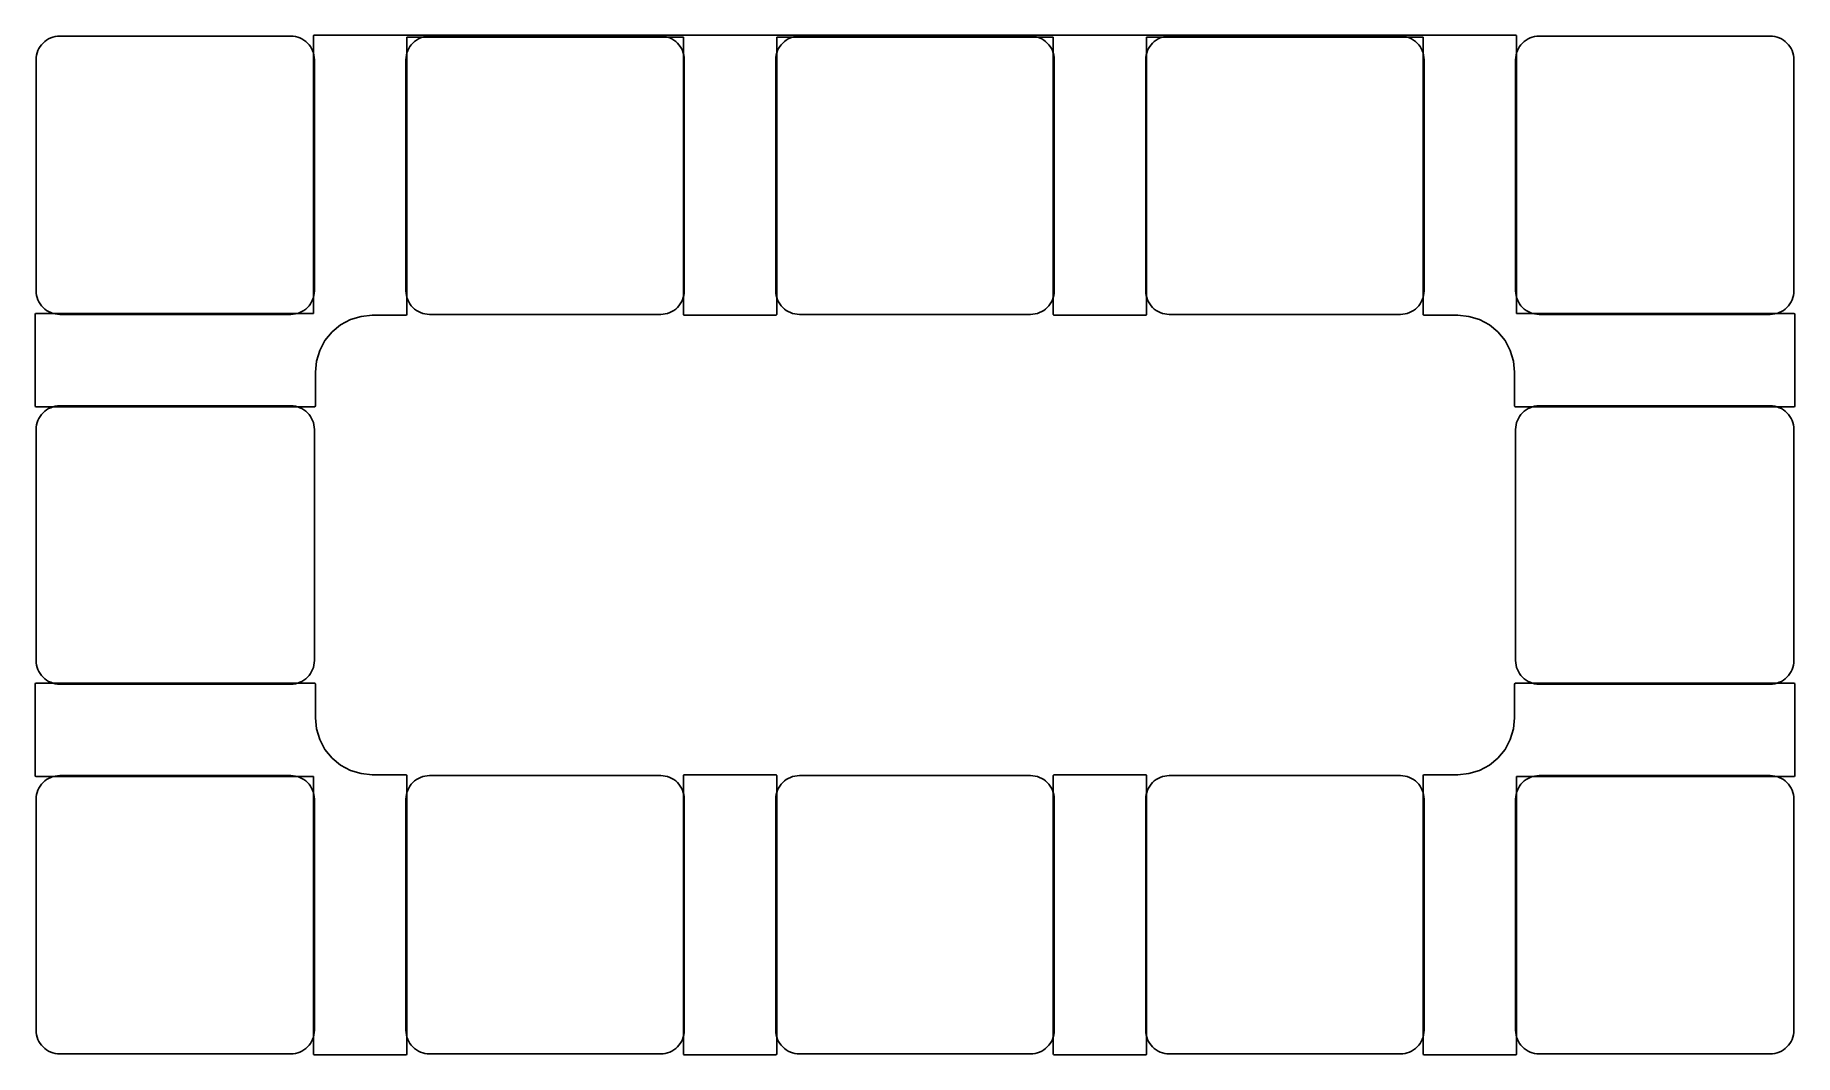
# Model space of a CAD drawing. Extents: x -1.9 to 1.9, y 0.35 to 2.55.
import ezdxf

# ---------------------------------------------------------------- set-up
doc = ezdxf.new("R2010")
doc.units = 0
doc.layers.add('BLACK', color=7, linetype='CONTINUOUS')

msp = doc.modelspace()

# ---------------------------------------------------------------- linework, layer by layer
at = {"layer": 'BLACK', "linetype": 'CONTINUOUS'}
for p, q in [((-1.85995, 2.55002), (-1.855, 2.55075)), ((-1.855, 2.55075), (-1.85, 2.551)), ((-1.85, 2.551), (-1.35, 2.551)), ((-1.35, 2.551), (-1.345, 2.55075)), ((-1.345, 2.55075), (-1.34005, 2.55002)), ((-1.301, 2.551), (-1.3, 2.55273)), ((-1.301, 1.951), (-1.301, 2.551)), ((-1.3, 2.55273), (-1.299, 2.553)), ((-1.299, 2.553), (1.299, 2.553)), ((-1.05995, 2.55002), (-1.055, 2.55075)), ((-1.055, 2.55075), (-1.05, 2.551)), ((-1.05, 2.551), (-0.55, 2.551)), ((-0.55, 2.551), (-0.545001, 2.55075)), ((-0.545001, 2.55075), (-0.54005, 2.55002)), ((-0.25995, 2.55002), (-0.254999, 2.55075)), ((-0.254999, 2.55075), (-0.25, 2.551)), ((-0.25, 2.551), (0.25, 2.551)), ((0.25, 2.551), (0.254999, 2.55075)), ((0.254999, 2.55075), (0.25995, 2.55002)), ((0.54005, 2.55002), (0.545001, 2.55075)), ((0.545001, 2.55075), (0.55, 2.551)), ((0.55, 2.551), (1.05, 2.551)), ((1.05, 2.551), (1.055, 2.55075)), ((1.055, 2.55075), (1.05995, 2.55002)), ((1.299, 2.553), (1.30073, 2.552)), ((1.30073, 2.552), (1.301, 2.551)), ((1.301, 2.551), (1.301, 1.951)), ((1.34005, 2.55002), (1.345, 2.55075)), ((1.345, 2.55075), (1.35, 2.551)), ((1.35, 2.551), (1.85, 2.551)), ((1.85, 2.551), (1.855, 2.55075)), ((1.855, 2.55075), (1.85995, 2.55002)), ((-1.90002, 2.50995), (-1.8988, 2.5148)), ((-1.8988, 2.5148), (-1.89712, 2.51952)), ((-1.89712, 2.51952), (-1.89498, 2.52404)), ((-1.89498, 2.52404), (-1.8924, 2.52833)), ((-1.8924, 2.52833), (-1.88942, 2.53235)), ((-1.88942, 2.53235), (-1.88606, 2.53606)), ((-1.88606, 2.53606), (-1.88235, 2.53942)), ((-1.88235, 2.53942), (-1.87833, 2.54241)), ((-1.87833, 2.54241), (-1.87404, 2.54498)), ((-1.87404, 2.54498), (-1.86952, 2.54712)), ((-1.86952, 2.54712), (-1.8648, 2.5488)), ((-1.8648, 2.5488), (-1.85995, 2.55002)), ((-1.34005, 2.55002), (-1.33519, 2.5488)), ((-1.33519, 2.5488), (-1.33048, 2.54712)), ((-1.33048, 2.54712), (-1.32596, 2.54498)), ((-1.32596, 2.54498), (-1.32167, 2.54241)), ((-1.32167, 2.54241), (-1.31765, 2.53942)), ((-1.31765, 2.53942), (-1.31394, 2.53606)), ((-1.31394, 2.53606), (-1.31058, 2.53235)), ((-1.31058, 2.53235), (-1.30759, 2.52833)), ((-1.30759, 2.52833), (-1.30502, 2.52404)), ((-1.30502, 2.52404), (-1.30288, 2.51952)), ((-1.30288, 2.51952), (-1.3012, 2.5148)), ((-1.3012, 2.5148), (-1.29998, 2.50995)), ((-1.10002, 2.50995), (-1.0988, 2.5148)), ((-0.501, 2.549), (-1.099, 2.549)), ((-1.099, 2.549), (-1.099, 1.949)), ((-1.0988, 2.5148), (-1.09712, 2.51952)), ((-1.09712, 2.51952), (-1.09498, 2.52404)), ((-1.09498, 2.52404), (-1.0924, 2.52833)), ((-1.0924, 2.52833), (-1.08942, 2.53235)), ((-1.08942, 2.53235), (-1.08606, 2.53606)), ((-1.08606, 2.53606), (-1.08235, 2.53942)), ((-1.08235, 2.53942), (-1.07833, 2.54241)), ((-1.07833, 2.54241), (-1.07404, 2.54498)), ((-1.07404, 2.54498), (-1.06952, 2.54712)), ((-1.06952, 2.54712), (-1.06481, 2.5488)), ((-1.06481, 2.5488), (-1.05995, 2.55002)), ((-0.54005, 2.55002), (-0.535195, 2.5488)), ((-0.535195, 2.5488), (-0.530483, 2.54712)), ((-0.530483, 2.54712), (-0.525959, 2.54498)), ((-0.525959, 2.54498), (-0.521666, 2.54241)), ((-0.521666, 2.54241), (-0.517646, 2.53942)), ((-0.517646, 2.53942), (-0.513938, 2.53606)), ((-0.513938, 2.53606), (-0.510576, 2.53235)), ((-0.510576, 2.53235), (-0.507595, 2.52833)), ((-0.507595, 2.52833), (-0.505022, 2.52404)), ((-0.505022, 2.52404), (-0.502882, 2.51952)), ((-0.502882, 2.51952), (-0.501196, 2.5148)), ((-0.501196, 2.5148), (-0.49998, 2.50995)), ((-0.501, 1.949), (-0.501, 2.549)), ((-0.30002, 2.50995), (-0.298804, 2.5148)), ((0.299, 2.549), (-0.299, 2.549)), ((-0.299, 2.549), (-0.299, 1.949)), ((-0.298804, 2.5148), (-0.297118, 2.51952)), ((-0.297118, 2.51952), (-0.294978, 2.52404)), ((-0.294978, 2.52404), (-0.292405, 2.52833)), ((-0.292405, 2.52833), (-0.289424, 2.53235)), ((-0.289424, 2.53235), (-0.286062, 2.53606)), ((-0.286062, 2.53606), (-0.282354, 2.53942)), ((-0.282354, 2.53942), (-0.278334, 2.54241)), ((-0.278334, 2.54241), (-0.274041, 2.54498)), ((-0.274041, 2.54498), (-0.269517, 2.54712)), ((-0.269517, 2.54712), (-0.264805, 2.5488)), ((-0.264805, 2.5488), (-0.25995, 2.55002)), ((0.25995, 2.55002), (0.264805, 2.5488)), ((0.264805, 2.5488), (0.269517, 2.54712)), ((0.269517, 2.54712), (0.274041, 2.54498)), ((0.274041, 2.54498), (0.278334, 2.54241)), ((0.278334, 2.54241), (0.282354, 2.53942)), ((0.282354, 2.53942), (0.286062, 2.53606)), ((0.286062, 2.53606), (0.289424, 2.53235)), ((0.289424, 2.53235), (0.292405, 2.52833)), ((0.292405, 2.52833), (0.294978, 2.52404)), ((0.294978, 2.52404), (0.297118, 2.51952)), ((0.297118, 2.51952), (0.298804, 2.5148)), ((0.298804, 2.5148), (0.30002, 2.50995)), ((0.299, 1.949), (0.299, 2.549)), ((0.49998, 2.50995), (0.501196, 2.5148)), ((1.099, 2.549), (0.501, 2.549)), ((0.501, 2.549), (0.501, 1.949)), ((0.501196, 2.5148), (0.502882, 2.51952)), ((0.502882, 2.51952), (0.505022, 2.52404)), ((0.505022, 2.52404), (0.507595, 2.52833)), ((0.507595, 2.52833), (0.510576, 2.53235)), ((0.510576, 2.53235), (0.513938, 2.53606)), ((0.513938, 2.53606), (0.517646, 2.53942)), ((0.517646, 2.53942), (0.521666, 2.54241)), ((0.521666, 2.54241), (0.525959, 2.54498)), ((0.525959, 2.54498), (0.530483, 2.54712)), ((0.530483, 2.54712), (0.535195, 2.5488)), ((0.535195, 2.5488), (0.54005, 2.55002)), ((1.05995, 2.55002), (1.06481, 2.5488)), ((1.06481, 2.5488), (1.06952, 2.54712)), ((1.06952, 2.54712), (1.07404, 2.54498)), ((1.07404, 2.54498), (1.07833, 2.54241)), ((1.07833, 2.54241), (1.08235, 2.53942)), ((1.08235, 2.53942), (1.08606, 2.53606)), ((1.08606, 2.53606), (1.08942, 2.53235)), ((1.08942, 2.53235), (1.0924, 2.52833)), ((1.0924, 2.52833), (1.09498, 2.52404)), ((1.09498, 2.52404), (1.09712, 2.51952)), ((1.09712, 2.51952), (1.0988, 2.5148)), ((1.0988, 2.5148), (1.10002, 2.50995)), ((1.099, 1.949), (1.099, 2.549)), ((1.29998, 2.50995), (1.3012, 2.5148)), ((1.3012, 2.5148), (1.30288, 2.51952)), ((1.30288, 2.51952), (1.30502, 2.52404)), ((1.30502, 2.52404), (1.30759, 2.52833)), ((1.30759, 2.52833), (1.31058, 2.53235)), ((1.31058, 2.53235), (1.31394, 2.53606)), ((1.31394, 2.53606), (1.31765, 2.53942)), ((1.31765, 2.53942), (1.32167, 2.54241)), ((1.32167, 2.54241), (1.32596, 2.54498)), ((1.32596, 2.54498), (1.33048, 2.54712)), ((1.33048, 2.54712), (1.33519, 2.5488)), ((1.33519, 2.5488), (1.34005, 2.55002)), ((1.85995, 2.55002), (1.8648, 2.5488)), ((1.8648, 2.5488), (1.86952, 2.54712)), ((1.86952, 2.54712), (1.87404, 2.54498)), ((1.87404, 2.54498), (1.87833, 2.54241)), ((1.87833, 2.54241), (1.88235, 2.53942)), ((1.88235, 2.53942), (1.88606, 2.53606)), ((1.88606, 2.53606), (1.88942, 2.53235)), ((1.88942, 2.53235), (1.8924, 2.52833)), ((1.8924, 2.52833), (1.89498, 2.52404)), ((1.89498, 2.52404), (1.89712, 2.51952)), ((1.89712, 2.51952), (1.8988, 2.5148)), ((1.8988, 2.5148), (1.90002, 2.50995)), ((-1.901, 2.5), (-1.90075, 2.505)), ((-1.901, 2), (-1.901, 2.5)), ((-1.90075, 2.505), (-1.90002, 2.50995)), ((-1.29998, 2.50995), (-1.29925, 2.505)), ((-1.29925, 2.505), (-1.299, 2.5)), ((-1.299, 2.5), (-1.299, 2)), ((-1.101, 2.5), (-1.10075, 2.505)), ((-1.101, 2), (-1.101, 2.5)), ((-1.10075, 2.505), (-1.10002, 2.50995)), ((-0.49998, 2.50995), (-0.499246, 2.505)), ((-0.499246, 2.505), (-0.499, 2.5)), ((-0.499, 2.5), (-0.499, 2)), ((-0.301, 2.5), (-0.300754, 2.505)), ((-0.301, 2), (-0.301, 2.5)), ((-0.300754, 2.505), (-0.30002, 2.50995)), ((0.30002, 2.50995), (0.300754, 2.505)), ((0.300754, 2.505), (0.301, 2.5)), ((0.301, 2.5), (0.301, 2)), ((0.499, 2.5), (0.499246, 2.505)), ((0.499, 2), (0.499, 2.5)), ((0.499246, 2.505), (0.49998, 2.50995)), ((1.10002, 2.50995), (1.10075, 2.505)), ((1.10075, 2.505), (1.101, 2.5)), ((1.101, 2.5), (1.101, 2)), ((1.299, 2.5), (1.29925, 2.505)), ((1.299, 2), (1.299, 2.5)), ((1.29925, 2.505), (1.29998, 2.50995)), ((1.90002, 2.50995), (1.90075, 2.505)), ((1.90075, 2.505), (1.901, 2.5)), ((1.901, 2.5), (1.901, 2)), ((-1.90075, 1.995), (-1.901, 2)), ((-1.90002, 1.99005), (-1.90075, 1.995)), ((-1.8988, 1.98519), (-1.90002, 1.99005)), ((-1.89712, 1.98048), (-1.8988, 1.98519)), ((-1.89498, 1.97596), (-1.89712, 1.98048)), ((-1.30288, 1.98048), (-1.30502, 1.97596)), ((-1.3012, 1.98519), (-1.30288, 1.98048)), ((-1.29998, 1.99005), (-1.3012, 1.98519)), ((-1.29925, 1.995), (-1.29998, 1.99005)), ((-1.299, 2), (-1.29925, 1.995)), ((-1.10075, 1.995), (-1.101, 2)), ((-1.10002, 1.99005), (-1.10075, 1.995)), ((-1.0988, 1.98519), (-1.10002, 1.99005)), ((-1.09712, 1.98048), (-1.0988, 1.98519)), ((-1.09498, 1.97596), (-1.09712, 1.98048)), ((-0.502882, 1.98048), (-0.505022, 1.97596)), ((-0.501196, 1.98519), (-0.502882, 1.98048)), ((-0.49998, 1.99005), (-0.501196, 1.98519)), ((-0.499246, 1.995), (-0.49998, 1.99005)), ((-0.499, 2), (-0.499246, 1.995)), ((-0.300754, 1.995), (-0.301, 2)), ((-0.30002, 1.99005), (-0.300754, 1.995)), ((-0.298804, 1.98519), (-0.30002, 1.99005)), ((-0.297118, 1.98048), (-0.298804, 1.98519)), ((-0.294978, 1.97596), (-0.297118, 1.98048)), ((0.297118, 1.98048), (0.294978, 1.97596)), ((0.298804, 1.98519), (0.297118, 1.98048)), ((0.30002, 1.99005), (0.298804, 1.98519)), ((0.300754, 1.995), (0.30002, 1.99005)), ((0.301, 2), (0.300754, 1.995)), ((0.499246, 1.995), (0.499, 2)), ((0.49998, 1.99005), (0.499246, 1.995)), ((0.501196, 1.98519), (0.49998, 1.99005)), ((0.502882, 1.98048), (0.501196, 1.98519)), ((0.505022, 1.97596), (0.502882, 1.98048)), ((1.09712, 1.98048), (1.09498, 1.97596)), ((1.0988, 1.98519), (1.09712, 1.98048)), ((1.10002, 1.99005), (1.0988, 1.98519)), ((1.10075, 1.995), (1.10002, 1.99005)), ((1.101, 2), (1.10075, 1.995)), ((1.29925, 1.995), (1.299, 2)), ((1.29998, 1.99005), (1.29925, 1.995)), ((1.3012, 1.98519), (1.29998, 1.99005)), ((1.30288, 1.98048), (1.3012, 1.98519)), ((1.30502, 1.97596), (1.30288, 1.98048)), ((1.89712, 1.98048), (1.89498, 1.97596)), ((1.8988, 1.98519), (1.89712, 1.98048)), ((1.90002, 1.99005), (1.8988, 1.98519)), ((1.90075, 1.995), (1.90002, 1.99005)), ((1.901, 2), (1.90075, 1.995)), ((-1.903, 1.949), (-1.902, 1.95073)), ((-1.903, 1.751), (-1.903, 1.949)), ((-1.902, 1.95073), (-1.901, 1.951)), ((-1.901, 1.951), (-1.301, 1.951)), ((-1.8924, 1.97167), (-1.89498, 1.97596)), ((-1.88942, 1.96765), (-1.8924, 1.97167)), ((-1.88606, 1.96394), (-1.88942, 1.96765)), ((-1.88235, 1.96058), (-1.88606, 1.96394)), ((-1.87833, 1.95759), (-1.88235, 1.96058)), ((-1.87404, 1.95502), (-1.87833, 1.95759)), ((-1.86952, 1.95288), (-1.87404, 1.95502)), ((-1.8648, 1.9512), (-1.86952, 1.95288)), ((-1.85995, 1.94998), (-1.8648, 1.9512)), ((-1.855, 1.94925), (-1.85995, 1.94998)), ((-1.85, 1.949), (-1.855, 1.94925)), ((-1.35, 1.949), (-1.85, 1.949)), ((-1.345, 1.94925), (-1.35, 1.949)), ((-1.34005, 1.94998), (-1.345, 1.94925)), ((-1.33519, 1.9512), (-1.34005, 1.94998)), ((-1.33048, 1.95288), (-1.33519, 1.9512)), ((-1.32596, 1.95502), (-1.33048, 1.95288)), ((-1.32167, 1.95759), (-1.32596, 1.95502)), ((-1.31765, 1.96058), (-1.32167, 1.95759)), ((-1.31394, 1.96394), (-1.31765, 1.96058)), ((-1.31058, 1.96765), (-1.31394, 1.96394)), ((-1.30759, 1.97167), (-1.31058, 1.96765)), ((-1.30502, 1.97596), (-1.30759, 1.97167)), ((-1.19799, 1.94463), (-1.22107, 1.93763)), ((-1.17391, 1.947), (-1.19799, 1.94463)), ((-1.101, 1.947), (-1.17391, 1.947)), ((-1.1, 1.94727), (-1.101, 1.947)), ((-1.099, 1.949), (-1.1, 1.94727)), ((-1.0924, 1.97167), (-1.09498, 1.97596)), ((-1.08942, 1.96765), (-1.0924, 1.97167)), ((-1.08606, 1.96394), (-1.08942, 1.96765)), ((-1.08235, 1.96058), (-1.08606, 1.96394)), ((-1.07833, 1.95759), (-1.08235, 1.96058)), ((-1.07404, 1.95502), (-1.07833, 1.95759)), ((-1.06952, 1.95288), (-1.07404, 1.95502)), ((-1.06481, 1.9512), (-1.06952, 1.95288)), ((-1.05995, 1.94998), (-1.06481, 1.9512)), ((-1.055, 1.94925), (-1.05995, 1.94998)), ((-1.05, 1.949), (-1.055, 1.94925)), ((-0.55, 1.949), (-1.05, 1.949)), ((-0.545001, 1.94925), (-0.55, 1.949)), ((-0.54005, 1.94998), (-0.545001, 1.94925)), ((-0.535195, 1.9512), (-0.54005, 1.94998)), ((-0.530483, 1.95288), (-0.535195, 1.9512)), ((-0.525959, 1.95502), (-0.530483, 1.95288)), ((-0.521666, 1.95759), (-0.525959, 1.95502)), ((-0.517646, 1.96058), (-0.521666, 1.95759)), ((-0.513938, 1.96394), (-0.517646, 1.96058)), ((-0.510576, 1.96765), (-0.513938, 1.96394)), ((-0.507595, 1.97167), (-0.510576, 1.96765)), ((-0.505022, 1.97596), (-0.507595, 1.97167)), ((-0.500732, 1.948), (-0.501, 1.949)), ((-0.499, 1.947), (-0.500732, 1.948)), ((-0.301, 1.947), (-0.499, 1.947)), ((-0.3, 1.94727), (-0.301, 1.947)), ((-0.299, 1.949), (-0.3, 1.94727)), ((-0.292405, 1.97167), (-0.294978, 1.97596)), ((-0.289424, 1.96765), (-0.292405, 1.97167)), ((-0.286062, 1.96394), (-0.289424, 1.96765)), ((-0.282354, 1.96058), (-0.286062, 1.96394)), ((-0.278334, 1.95759), (-0.282354, 1.96058)), ((-0.274041, 1.95502), (-0.278334, 1.95759)), ((-0.269517, 1.95288), (-0.274041, 1.95502)), ((-0.264805, 1.9512), (-0.269517, 1.95288)), ((-0.25995, 1.94998), (-0.264805, 1.9512)), ((-0.254999, 1.94925), (-0.25995, 1.94998)), ((-0.25, 1.949), (-0.254999, 1.94925)), ((0.25, 1.949), (-0.25, 1.949)), ((0.254999, 1.94925), (0.25, 1.949)), ((0.25995, 1.94998), (0.254999, 1.94925)), ((0.264805, 1.9512), (0.25995, 1.94998)), ((0.269517, 1.95288), (0.264805, 1.9512)), ((0.274041, 1.95502), (0.269517, 1.95288)), ((0.278334, 1.95759), (0.274041, 1.95502)), ((0.282354, 1.96058), (0.278334, 1.95759)), ((0.286062, 1.96394), (0.282354, 1.96058)), ((0.289424, 1.96765), (0.286062, 1.96394)), ((0.292405, 1.97167), (0.289424, 1.96765)), ((0.294978, 1.97596), (0.292405, 1.97167)), ((0.299268, 1.948), (0.299, 1.949)), ((0.301, 1.947), (0.299268, 1.948)), ((0.499, 1.947), (0.301, 1.947)), ((0.5, 1.94727), (0.499, 1.947)), ((0.501, 1.949), (0.5, 1.94727)), ((0.507595, 1.97167), (0.505022, 1.97596)), ((0.510576, 1.96765), (0.507595, 1.97167)), ((0.513938, 1.96394), (0.510576, 1.96765)), ((0.517646, 1.96058), (0.513938, 1.96394)), ((0.521666, 1.95759), (0.517646, 1.96058)), ((0.525959, 1.95502), (0.521666, 1.95759)), ((0.530483, 1.95288), (0.525959, 1.95502)), ((0.535195, 1.9512), (0.530483, 1.95288)), ((0.54005, 1.94998), (0.535195, 1.9512)), ((0.545001, 1.94925), (0.54005, 1.94998)), ((0.55, 1.949), (0.545001, 1.94925)), ((1.05, 1.949), (0.55, 1.949)), ((1.055, 1.94925), (1.05, 1.949)), ((1.05995, 1.94998), (1.055, 1.94925)), ((1.06481, 1.9512), (1.05995, 1.94998)), ((1.06952, 1.95288), (1.06481, 1.9512)), ((1.07404, 1.95502), (1.06952, 1.95288)), ((1.07833, 1.95759), (1.07404, 1.95502)), ((1.08235, 1.96058), (1.07833, 1.95759)), ((1.08606, 1.96394), (1.08235, 1.96058)), ((1.08942, 1.96765), (1.08606, 1.96394)), ((1.0924, 1.97167), (1.08942, 1.96765)), ((1.09498, 1.97596), (1.0924, 1.97167)), ((1.09927, 1.948), (1.099, 1.949)), ((1.101, 1.947), (1.09927, 1.948)), ((1.17391, 1.947), (1.101, 1.947)), ((1.19799, 1.94463), (1.17391, 1.947)), ((1.22107, 1.93763), (1.19799, 1.94463)), ((1.301, 1.951), (1.901, 1.951)), ((1.30759, 1.97167), (1.30502, 1.97596)), ((1.31058, 1.96765), (1.30759, 1.97167)), ((1.31394, 1.96394), (1.31058, 1.96765)), ((1.31765, 1.96058), (1.31394, 1.96394)), ((1.32167, 1.95759), (1.31765, 1.96058)), ((1.32596, 1.95502), (1.32167, 1.95759)), ((1.33048, 1.95288), (1.32596, 1.95502)), ((1.33519, 1.9512), (1.33048, 1.95288)), ((1.34005, 1.94998), (1.33519, 1.9512)), ((1.345, 1.94925), (1.34005, 1.94998)), ((1.35, 1.949), (1.345, 1.94925)), ((1.85, 1.949), (1.35, 1.949)), ((1.855, 1.94925), (1.85, 1.949)), ((1.85995, 1.94998), (1.855, 1.94925)), ((1.8648, 1.9512), (1.85995, 1.94998)), ((1.86952, 1.95288), (1.8648, 1.9512)), ((1.87404, 1.95502), (1.86952, 1.95288)), ((1.87833, 1.95759), (1.87404, 1.95502)), ((1.88235, 1.96058), (1.87833, 1.95759)), ((1.88606, 1.96394), (1.88235, 1.96058)), ((1.88942, 1.96765), (1.88606, 1.96394)), ((1.8924, 1.97167), (1.88942, 1.96765)), ((1.89498, 1.97596), (1.8924, 1.97167)), ((1.901, 1.951), (1.90273, 1.95)), ((1.90273, 1.95), (1.903, 1.949)), ((1.903, 1.949), (1.903, 1.751)), ((-1.26097, 1.91097), (-1.27626, 1.89233)), ((-1.24233, 1.92626), (-1.26097, 1.91097)), ((-1.22107, 1.93763), (-1.24233, 1.92626)), ((1.24233, 1.92626), (1.22107, 1.93763)), ((1.26097, 1.91097), (1.24233, 1.92626)), ((1.27626, 1.89233), (1.26097, 1.91097)), ((-1.28763, 1.87107), (-1.29463, 1.84799)), ((-1.27626, 1.89233), (-1.28763, 1.87107)), ((1.28763, 1.87107), (1.27626, 1.89233)), ((1.29463, 1.84799), (1.28763, 1.87107)), ((-1.29463, 1.84799), (-1.297, 1.82391)), ((1.297, 1.82391), (1.29463, 1.84799)), ((-1.297, 1.82391), (-1.297, 1.751)), ((1.297, 1.751), (1.297, 1.82391)), ((-1.90273, 1.75), (-1.903, 1.751)), ((-1.855, 1.75075), (-1.85, 1.751)), ((-1.85, 1.751), (-1.35, 1.751)), ((-1.35, 1.751), (-1.345, 1.75075)), ((-1.297, 1.751), (-1.298, 1.74927)), ((1.29727, 1.75), (1.297, 1.751)), ((1.345, 1.75075), (1.35, 1.751)), ((1.35, 1.751), (1.85, 1.751)), ((1.85, 1.751), (1.855, 1.75075)), ((1.903, 1.751), (1.902, 1.74927)), ((-1.901, 1.749), (-1.90273, 1.75)), ((-1.299, 1.749), (-1.901, 1.749)), ((-1.90002, 1.70995), (-1.8988, 1.7148)), ((-1.8988, 1.7148), (-1.89712, 1.71952)), ((-1.89712, 1.71952), (-1.89498, 1.72404)), ((-1.89498, 1.72404), (-1.8924, 1.72833)), ((-1.8924, 1.72833), (-1.88942, 1.73235)), ((-1.88942, 1.73235), (-1.88606, 1.73606)), ((-1.88606, 1.73606), (-1.88235, 1.73942)), ((-1.88235, 1.73942), (-1.87833, 1.7424)), ((-1.87833, 1.7424), (-1.87404, 1.74498)), ((-1.87404, 1.74498), (-1.86952, 1.74712)), ((-1.86952, 1.74712), (-1.8648, 1.7488)), ((-1.8648, 1.7488), (-1.85995, 1.75002)), ((-1.85995, 1.75002), (-1.855, 1.75075)), ((-1.345, 1.75075), (-1.34005, 1.75002)), ((-1.34005, 1.75002), (-1.33519, 1.7488)), ((-1.33519, 1.7488), (-1.33048, 1.74712)), ((-1.33048, 1.74712), (-1.32596, 1.74498)), ((-1.32596, 1.74498), (-1.32167, 1.7424)), ((-1.32167, 1.7424), (-1.31765, 1.73942)), ((-1.31765, 1.73942), (-1.31394, 1.73606)), ((-1.31394, 1.73606), (-1.31058, 1.73235)), ((-1.31058, 1.73235), (-1.30759, 1.72833)), ((-1.30759, 1.72833), (-1.30502, 1.72404)), ((-1.30502, 1.72404), (-1.30288, 1.71952)), ((-1.30288, 1.71952), (-1.3012, 1.7148)), ((-1.3012, 1.7148), (-1.29998, 1.70995)), ((-1.298, 1.74927), (-1.299, 1.749)), ((1.299, 1.749), (1.29727, 1.75)), ((1.901, 1.749), (1.299, 1.749)), ((1.29998, 1.70995), (1.3012, 1.7148)), ((1.3012, 1.7148), (1.30288, 1.71952)), ((1.30288, 1.71952), (1.30502, 1.72404)), ((1.30502, 1.72404), (1.30759, 1.72833)), ((1.30759, 1.72833), (1.31058, 1.73235)), ((1.31058, 1.73235), (1.31394, 1.73606)), ((1.31394, 1.73606), (1.31765, 1.73942)), ((1.31765, 1.73942), (1.32167, 1.7424)), ((1.32167, 1.7424), (1.32596, 1.74498)), ((1.32596, 1.74498), (1.33048, 1.74712)), ((1.33048, 1.74712), (1.33519, 1.7488)), ((1.33519, 1.7488), (1.34005, 1.75002)), ((1.34005, 1.75002), (1.345, 1.75075)), ((1.855, 1.75075), (1.85995, 1.75002)), ((1.85995, 1.75002), (1.8648, 1.7488)), ((1.8648, 1.7488), (1.86952, 1.74712)), ((1.86952, 1.74712), (1.87404, 1.74498)), ((1.87404, 1.74498), (1.87833, 1.7424)), ((1.87833, 1.7424), (1.88235, 1.73942)), ((1.88235, 1.73942), (1.88606, 1.73606)), ((1.88606, 1.73606), (1.88942, 1.73235)), ((1.88942, 1.73235), (1.8924, 1.72833)), ((1.8924, 1.72833), (1.89498, 1.72404)), ((1.89498, 1.72404), (1.89712, 1.71952)), ((1.89712, 1.71952), (1.8988, 1.7148)), ((1.8988, 1.7148), (1.90002, 1.70995)), ((1.902, 1.74927), (1.901, 1.749)), ((-1.901, 1.7), (-1.90075, 1.705)), ((-1.901, 1.2), (-1.901, 1.7)), ((-1.90075, 1.705), (-1.90002, 1.70995)), ((-1.29998, 1.70995), (-1.29925, 1.705)), ((-1.29925, 1.705), (-1.299, 1.7)), ((-1.299, 1.7), (-1.299, 1.2)), ((1.299, 1.7), (1.29925, 1.705)), ((1.299, 1.2), (1.299, 1.7)), ((1.29925, 1.705), (1.29998, 1.70995)), ((1.90002, 1.70995), (1.90075, 1.705)), ((1.90075, 1.705), (1.901, 1.7)), ((1.901, 1.7), (1.901, 1.2)), ((-1.90075, 1.195), (-1.901, 1.2)), ((-1.90002, 1.19005), (-1.90075, 1.195)), ((-1.8988, 1.18519), (-1.90002, 1.19005)), ((-1.89712, 1.18048), (-1.8988, 1.18519)), ((-1.89498, 1.17596), (-1.89712, 1.18048)), ((-1.30288, 1.18048), (-1.30502, 1.17596)), ((-1.3012, 1.18519), (-1.30288, 1.18048)), ((-1.29998, 1.19005), (-1.3012, 1.18519)), ((-1.29925, 1.195), (-1.29998, 1.19005)), ((-1.299, 1.2), (-1.29925, 1.195)), ((1.29925, 1.195), (1.299, 1.2)), ((1.29998, 1.19005), (1.29925, 1.195)), ((1.3012, 1.18519), (1.29998, 1.19005)), ((1.30288, 1.18048), (1.3012, 1.18519)), ((1.30502, 1.17596), (1.30288, 1.18048)), ((1.89712, 1.18048), (1.89498, 1.17596)), ((1.8988, 1.18519), (1.89712, 1.18048)), ((1.90002, 1.19005), (1.8988, 1.18519)), ((1.90075, 1.195), (1.90002, 1.19005)), ((1.901, 1.2), (1.90075, 1.195)), ((-1.903, 1.149), (-1.902, 1.15073)), ((-1.903, 0.951), (-1.903, 1.149)), ((-1.902, 1.15073), (-1.901, 1.151)), ((-1.901, 1.151), (-1.299, 1.151)), ((-1.8924, 1.17167), (-1.89498, 1.17596)), ((-1.88942, 1.16765), (-1.8924, 1.17167)), ((-1.88606, 1.16394), (-1.88942, 1.16765)), ((-1.88235, 1.16058), (-1.88606, 1.16394)), ((-1.87833, 1.15759), (-1.88235, 1.16058)), ((-1.87404, 1.15502), (-1.87833, 1.15759)), ((-1.86952, 1.15288), (-1.87404, 1.15502)), ((-1.8648, 1.1512), (-1.86952, 1.15288)), ((-1.85995, 1.14998), (-1.8648, 1.1512)), ((-1.855, 1.14925), (-1.85995, 1.14998)), ((-1.85, 1.149), (-1.855, 1.14925)), ((-1.35, 1.149), (-1.85, 1.149)), ((-1.345, 1.14925), (-1.35, 1.149)), ((-1.34005, 1.14998), (-1.345, 1.14925)), ((-1.33519, 1.1512), (-1.34005, 1.14998)), ((-1.33048, 1.15288), (-1.33519, 1.1512)), ((-1.32596, 1.15502), (-1.33048, 1.15288)), ((-1.32167, 1.15759), (-1.32596, 1.15502)), ((-1.31765, 1.16058), (-1.32167, 1.15759)), ((-1.31394, 1.16394), (-1.31765, 1.16058)), ((-1.31058, 1.16765), (-1.31394, 1.16394)), ((-1.30759, 1.17167), (-1.31058, 1.16765)), ((-1.30502, 1.17596), (-1.30759, 1.17167)), ((-1.299, 1.151), (-1.29727, 1.15)), ((-1.29727, 1.15), (-1.297, 1.149)), ((-1.297, 1.149), (-1.297, 1.07609)), ((1.297, 1.149), (1.298, 1.15073)), ((1.297, 1.07609), (1.297, 1.149)), ((1.298, 1.15073), (1.299, 1.151)), ((1.299, 1.151), (1.901, 1.151)), ((1.30759, 1.17167), (1.30502, 1.17596)), ((1.31058, 1.16765), (1.30759, 1.17167)), ((1.31394, 1.16394), (1.31058, 1.16765)), ((1.31765, 1.16058), (1.31394, 1.16394)), ((1.32167, 1.15759), (1.31765, 1.16058)), ((1.32596, 1.15502), (1.32167, 1.15759)), ((1.33048, 1.15288), (1.32596, 1.15502)), ((1.33519, 1.1512), (1.33048, 1.15288)), ((1.34005, 1.14998), (1.33519, 1.1512)), ((1.345, 1.14925), (1.34005, 1.14998)), ((1.35, 1.149), (1.345, 1.14925)), ((1.85, 1.149), (1.35, 1.149)), ((1.855, 1.14925), (1.85, 1.149)), ((1.85995, 1.14998), (1.855, 1.14925)), ((1.8648, 1.1512), (1.85995, 1.14998)), ((1.86952, 1.15288), (1.8648, 1.1512)), ((1.87404, 1.15502), (1.86952, 1.15288)), ((1.87833, 1.15759), (1.87404, 1.15502)), ((1.88235, 1.16058), (1.87833, 1.15759)), ((1.88606, 1.16394), (1.88235, 1.16058)), ((1.88942, 1.16765), (1.88606, 1.16394)), ((1.8924, 1.17167), (1.88942, 1.16765)), ((1.89498, 1.17596), (1.8924, 1.17167)), ((1.901, 1.151), (1.90273, 1.15)), ((1.90273, 1.15), (1.903, 1.149)), ((1.903, 1.149), (1.903, 0.951)), ((-1.297, 1.07609), (-1.29463, 1.05201)), ((1.29463, 1.05201), (1.297, 1.07609)), ((-1.29463, 1.05201), (-1.28763, 1.02893)), ((-1.28763, 1.02893), (-1.27626, 1.00767)), ((1.27626, 1.00767), (1.28763, 1.02893)), ((1.28763, 1.02893), (1.29463, 1.05201)), ((-1.27626, 1.00767), (-1.26097, 0.989032)), ((1.26097, 0.989032), (1.27626, 1.00767)), ((-1.26097, 0.989032), (-1.24233, 0.973737)), ((-1.24233, 0.973737), (-1.22107, 0.962372)), ((-1.22107, 0.962372), (-1.19799, 0.955372)), ((-1.19799, 0.955372), (-1.17391, 0.953)), ((-1.17391, 0.953), (-1.101, 0.953)), ((-1.101, 0.953), (-1.09927, 0.952)), ((-1.09927, 0.952), (-1.099, 0.951)), ((-0.501, 0.951), (-0.5, 0.952732)), ((-0.5, 0.952732), (-0.499, 0.953)), ((-0.499, 0.953), (-0.301, 0.953)), ((-0.301, 0.953), (-0.299268, 0.952)), ((-0.299268, 0.952), (-0.299, 0.951)), ((0.299, 0.951), (0.3, 0.952732)), ((0.3, 0.952732), (0.301, 0.953)), ((0.301, 0.953), (0.499, 0.953)), ((0.499, 0.953), (0.500732, 0.952)), ((0.500732, 0.952), (0.501, 0.951)), ((1.099, 0.951), (1.1, 0.952732)), ((1.1, 0.952732), (1.101, 0.953)), ((1.101, 0.953), (1.17391, 0.953)), ((1.17391, 0.953), (1.19799, 0.955372)), ((1.19799, 0.955372), (1.22107, 0.962372)), ((1.22107, 0.962372), (1.24233, 0.973737)), ((1.24233, 0.973737), (1.26097, 0.989032)), ((-1.90273, 0.95), (-1.903, 0.951)), ((-1.901, 0.949), (-1.90273, 0.95)), ((-1.301, 0.949), (-1.901, 0.949)), ((-1.90002, 0.90995), (-1.8988, 0.914805)), ((-1.8988, 0.914805), (-1.89712, 0.919517)), ((-1.89712, 0.919517), (-1.89498, 0.924041)), ((-1.89498, 0.924041), (-1.8924, 0.928334)), ((-1.8924, 0.928334), (-1.88942, 0.932354)), ((-1.88942, 0.932354), (-1.88606, 0.936062)), ((-1.88606, 0.936062), (-1.88235, 0.939424)), ((-1.88235, 0.939424), (-1.87833, 0.942405)), ((-1.87833, 0.942405), (-1.87404, 0.944978)), ((-1.87404, 0.944978), (-1.86952, 0.947118)), ((-1.86952, 0.947118), (-1.8648, 0.948804)), ((-1.8648, 0.948804), (-1.85995, 0.95002)), ((-1.85995, 0.95002), (-1.855, 0.950754)), ((-1.855, 0.950754), (-1.85, 0.951)), ((-1.85, 0.951), (-1.35, 0.951)), ((-1.35, 0.951), (-1.345, 0.950754)), ((-1.345, 0.950754), (-1.34005, 0.95002)), ((-1.34005, 0.95002), (-1.33519, 0.948804)), ((-1.33519, 0.948804), (-1.33048, 0.947118)), ((-1.33048, 0.947118), (-1.32596, 0.944978)), ((-1.32596, 0.944978), (-1.32167, 0.942405)), ((-1.32167, 0.942405), (-1.31765, 0.939424)), ((-1.31765, 0.939424), (-1.31394, 0.936062)), ((-1.31394, 0.936062), (-1.31058, 0.932354)), ((-1.31058, 0.932354), (-1.30759, 0.928334)), ((-1.30759, 0.928334), (-1.30502, 0.924041)), ((-1.30502, 0.924041), (-1.30288, 0.919517)), ((-1.30288, 0.919517), (-1.3012, 0.914805)), ((-1.3012, 0.914805), (-1.29998, 0.90995)), ((-1.301, 0.349), (-1.301, 0.949)), ((-1.10002, 0.90995), (-1.0988, 0.914805)), ((-1.099, 0.951), (-1.099, 0.349)), ((-1.0988, 0.914805), (-1.09712, 0.919517)), ((-1.09712, 0.919517), (-1.09498, 0.924041)), ((-1.09498, 0.924041), (-1.0924, 0.928334)), ((-1.0924, 0.928334), (-1.08942, 0.932354)), ((-1.08942, 0.932354), (-1.08606, 0.936062)), ((-1.08606, 0.936062), (-1.08235, 0.939424)), ((-1.08235, 0.939424), (-1.07833, 0.942405)), ((-1.07833, 0.942405), (-1.07404, 0.944978)), ((-1.07404, 0.944978), (-1.06952, 0.947118)), ((-1.06952, 0.947118), (-1.06481, 0.948804)), ((-1.06481, 0.948804), (-1.05995, 0.95002)), ((-1.05995, 0.95002), (-1.055, 0.950754)), ((-1.055, 0.950754), (-1.05, 0.951)), ((-1.05, 0.951), (-0.55, 0.951)), ((-0.55, 0.951), (-0.545001, 0.950754)), ((-0.545001, 0.950754), (-0.54005, 0.95002)), ((-0.54005, 0.95002), (-0.535195, 0.948804)), ((-0.535195, 0.948804), (-0.530483, 0.947118)), ((-0.530483, 0.947118), (-0.525959, 0.944978)), ((-0.525959, 0.944978), (-0.521666, 0.942405)), ((-0.521666, 0.942405), (-0.517646, 0.939424)), ((-0.517646, 0.939424), (-0.513938, 0.936062)), ((-0.513938, 0.936062), (-0.510576, 0.932354)), ((-0.510576, 0.932354), (-0.507595, 0.928334)), ((-0.507595, 0.928334), (-0.505022, 0.924041)), ((-0.505022, 0.924041), (-0.502882, 0.919517)), ((-0.502882, 0.919517), (-0.501196, 0.914805)), ((-0.501196, 0.914805), (-0.49998, 0.90995)), ((-0.501, 0.349), (-0.501, 0.951)), ((-0.30002, 0.90995), (-0.298804, 0.914805)), ((-0.299, 0.951), (-0.299, 0.349)), ((-0.298804, 0.914805), (-0.297118, 0.919517)), ((-0.297118, 0.919517), (-0.294978, 0.924041)), ((-0.294978, 0.924041), (-0.292405, 0.928334)), ((-0.292405, 0.928334), (-0.289424, 0.932354)), ((-0.289424, 0.932354), (-0.286062, 0.936062)), ((-0.286062, 0.936062), (-0.282354, 0.939424)), ((-0.282354, 0.939424), (-0.278334, 0.942405)), ((-0.278334, 0.942405), (-0.274041, 0.944978)), ((-0.274041, 0.944978), (-0.269517, 0.947118)), ((-0.269517, 0.947118), (-0.264805, 0.948804)), ((-0.264805, 0.948804), (-0.25995, 0.95002)), ((-0.25995, 0.95002), (-0.254999, 0.950754)), ((-0.254999, 0.950754), (-0.25, 0.951)), ((-0.25, 0.951), (0.25, 0.951)), ((0.25, 0.951), (0.254999, 0.950754)), ((0.254999, 0.950754), (0.25995, 0.95002)), ((0.25995, 0.95002), (0.264805, 0.948804)), ((0.264805, 0.948804), (0.269517, 0.947118)), ((0.269517, 0.947118), (0.274041, 0.944978)), ((0.274041, 0.944978), (0.278334, 0.942405)), ((0.278334, 0.942405), (0.282354, 0.939424)), ((0.282354, 0.939424), (0.286062, 0.936062)), ((0.286062, 0.936062), (0.289424, 0.932354)), ((0.289424, 0.932354), (0.292405, 0.928334)), ((0.292405, 0.928334), (0.294978, 0.924041)), ((0.294978, 0.924041), (0.297118, 0.919517)), ((0.297118, 0.919517), (0.298804, 0.914805)), ((0.298804, 0.914805), (0.30002, 0.90995)), ((0.299, 0.349), (0.299, 0.951)), ((0.49998, 0.90995), (0.501196, 0.914805)), ((0.501, 0.951), (0.501, 0.349)), ((0.501196, 0.914805), (0.502882, 0.919517)), ((0.502882, 0.919517), (0.505022, 0.924041)), ((0.505022, 0.924041), (0.507595, 0.928334)), ((0.507595, 0.928334), (0.510576, 0.932354)), ((0.510576, 0.932354), (0.513938, 0.936062)), ((0.513938, 0.936062), (0.517646, 0.939424)), ((0.517646, 0.939424), (0.521666, 0.942405)), ((0.521666, 0.942405), (0.525959, 0.944978)), ((0.525959, 0.944978), (0.530483, 0.947118)), ((0.530483, 0.947118), (0.535195, 0.948804)), ((0.535195, 0.948804), (0.54005, 0.95002)), ((0.54005, 0.95002), (0.545001, 0.950754)), ((0.545001, 0.950754), (0.55, 0.951)), ((0.55, 0.951), (1.05, 0.951)), ((1.05, 0.951), (1.055, 0.950754)), ((1.055, 0.950754), (1.05995, 0.95002)), ((1.05995, 0.95002), (1.06481, 0.948804)), ((1.06481, 0.948804), (1.06952, 0.947118)), ((1.06952, 0.947118), (1.07404, 0.944978)), ((1.07404, 0.944978), (1.07833, 0.942405)), ((1.07833, 0.942405), (1.08235, 0.939424)), ((1.08235, 0.939424), (1.08606, 0.936062)), ((1.08606, 0.936062), (1.08942, 0.932354)), ((1.08942, 0.932354), (1.0924, 0.928334)), ((1.0924, 0.928334), (1.09498, 0.924041)), ((1.09498, 0.924041), (1.09712, 0.919517)), ((1.09712, 0.919517), (1.0988, 0.914805)), ((1.0988, 0.914805), (1.10002, 0.90995)), ((1.099, 0.349), (1.099, 0.951)), ((1.29998, 0.90995), (1.3012, 0.914805)), ((1.901, 0.949), (1.301, 0.949)), ((1.301, 0.949), (1.301, 0.349)), ((1.3012, 0.914805), (1.30288, 0.919517)), ((1.30288, 0.919517), (1.30502, 0.924041)), ((1.30502, 0.924041), (1.30759, 0.928334)), ((1.30759, 0.928334), (1.31058, 0.932354)), ((1.31058, 0.932354), (1.31394, 0.936062)), ((1.31394, 0.936062), (1.31765, 0.939424)), ((1.31765, 0.939424), (1.32167, 0.942405)), ((1.32167, 0.942405), (1.32596, 0.944978)), ((1.32596, 0.944978), (1.33048, 0.947118)), ((1.33048, 0.947118), (1.33519, 0.948804)), ((1.33519, 0.948804), (1.34005, 0.95002)), ((1.34005, 0.95002), (1.345, 0.950754)), ((1.345, 0.950754), (1.35, 0.951)), ((1.35, 0.951), (1.85, 0.951)), ((1.85, 0.951), (1.855, 0.950754)), ((1.855, 0.950754), (1.85995, 0.95002)), ((1.85995, 0.95002), (1.8648, 0.948804)), ((1.8648, 0.948804), (1.86952, 0.947118)), ((1.86952, 0.947118), (1.87404, 0.944978)), ((1.87404, 0.944978), (1.87833, 0.942405)), ((1.87833, 0.942405), (1.88235, 0.939424)), ((1.88235, 0.939424), (1.88606, 0.936062)), ((1.88606, 0.936062), (1.88942, 0.932354)), ((1.88942, 0.932354), (1.8924, 0.928334)), ((1.8924, 0.928334), (1.89498, 0.924041)), ((1.89498, 0.924041), (1.89712, 0.919517)), ((1.89712, 0.919517), (1.8988, 0.914805)), ((1.8988, 0.914805), (1.90002, 0.90995)), ((1.902, 0.949268), (1.901, 0.949)), ((1.903, 0.951), (1.902, 0.949268)), ((-1.901, 0.9), (-1.90075, 0.904999)), ((-1.901, 0.4), (-1.901, 0.9)), ((-1.90075, 0.904999), (-1.90002, 0.90995)), ((-1.29998, 0.90995), (-1.29925, 0.904999)), ((-1.29925, 0.904999), (-1.299, 0.9)), ((-1.299, 0.9), (-1.299, 0.4)), ((-1.101, 0.9), (-1.10075, 0.904999)), ((-1.101, 0.4), (-1.101, 0.9)), ((-1.10075, 0.904999), (-1.10002, 0.90995)), ((-0.49998, 0.90995), (-0.499246, 0.904999)), ((-0.499246, 0.904999), (-0.499, 0.9)), ((-0.499, 0.9), (-0.499, 0.4)), ((-0.301, 0.9), (-0.300754, 0.904999)), ((-0.301, 0.4), (-0.301, 0.9)), ((-0.300754, 0.904999), (-0.30002, 0.90995)), ((0.30002, 0.90995), (0.300754, 0.904999)), ((0.300754, 0.904999), (0.301, 0.9)), ((0.301, 0.9), (0.301, 0.4)), ((0.499, 0.9), (0.499246, 0.904999)), ((0.499, 0.4), (0.499, 0.9)), ((0.499246, 0.904999), (0.49998, 0.90995)), ((1.10002, 0.90995), (1.10075, 0.904999)), ((1.10075, 0.904999), (1.101, 0.9)), ((1.101, 0.9), (1.101, 0.4)), ((1.299, 0.9), (1.29925, 0.904999)), ((1.299, 0.4), (1.299, 0.9)), ((1.29925, 0.904999), (1.29998, 0.90995)), ((1.90002, 0.90995), (1.90075, 0.904999)), ((1.90075, 0.904999), (1.901, 0.9)), ((1.901, 0.9), (1.901, 0.4)), ((-1.90075, 0.395001), (-1.901, 0.4)), ((-1.90002, 0.39005), (-1.90075, 0.395001)), ((-1.8988, 0.385195), (-1.90002, 0.39005)), ((-1.89712, 0.380483), (-1.8988, 0.385195)), ((-1.3012, 0.385195), (-1.30288, 0.380483)), ((-1.29998, 0.39005), (-1.3012, 0.385195)), ((-1.29925, 0.395001), (-1.29998, 0.39005)), ((-1.299, 0.4), (-1.29925, 0.395001)), ((-1.10075, 0.395001), (-1.101, 0.4)), ((-1.10002, 0.39005), (-1.10075, 0.395001)), ((-1.0988, 0.385195), (-1.10002, 0.39005)), ((-1.09712, 0.380483), (-1.0988, 0.385195)), ((-0.501196, 0.385195), (-0.502882, 0.380483)), ((-0.49998, 0.39005), (-0.501196, 0.385195)), ((-0.499246, 0.395001), (-0.49998, 0.39005)), ((-0.499, 0.4), (-0.499246, 0.395001)), ((-0.300754, 0.395001), (-0.301, 0.4)), ((-0.30002, 0.39005), (-0.300754, 0.395001)), ((-0.298804, 0.385195), (-0.30002, 0.39005)), ((-0.297118, 0.380483), (-0.298804, 0.385195)), ((0.298804, 0.385195), (0.297118, 0.380483)), ((0.30002, 0.39005), (0.298804, 0.385195)), ((0.300754, 0.395001), (0.30002, 0.39005)), ((0.301, 0.4), (0.300754, 0.395001)), ((0.499246, 0.395001), (0.499, 0.4)), ((0.49998, 0.39005), (0.499246, 0.395001)), ((0.501196, 0.385195), (0.49998, 0.39005)), ((0.502882, 0.380483), (0.501196, 0.385195)), ((1.0988, 0.385195), (1.09712, 0.380483)), ((1.10002, 0.39005), (1.0988, 0.385195)), ((1.10075, 0.395001), (1.10002, 0.39005)), ((1.101, 0.4), (1.10075, 0.395001)), ((1.29925, 0.395001), (1.299, 0.4)), ((1.29998, 0.39005), (1.29925, 0.395001)), ((1.3012, 0.385195), (1.29998, 0.39005)), ((1.30288, 0.380483), (1.3012, 0.385195)), ((1.8988, 0.385195), (1.89712, 0.380483)), ((1.90002, 0.39005), (1.8988, 0.385195)), ((1.90075, 0.395001), (1.90002, 0.39005)), ((1.901, 0.4), (1.90075, 0.395001)), ((-1.89498, 0.375959), (-1.89712, 0.380483)), ((-1.8924, 0.371666), (-1.89498, 0.375959)), ((-1.88942, 0.367646), (-1.8924, 0.371666)), ((-1.88606, 0.363938), (-1.88942, 0.367646)), ((-1.88235, 0.360576), (-1.88606, 0.363938)), ((-1.87833, 0.357595), (-1.88235, 0.360576)), ((-1.87404, 0.355022), (-1.87833, 0.357595)), ((-1.86952, 0.352882), (-1.87404, 0.355022)), ((-1.8648, 0.351196), (-1.86952, 0.352882)), ((-1.85995, 0.34998), (-1.8648, 0.351196)), ((-1.855, 0.349246), (-1.85995, 0.34998)), ((-1.85, 0.349), (-1.855, 0.349246)), ((-1.35, 0.349), (-1.85, 0.349)), ((-1.345, 0.349246), (-1.35, 0.349)), ((-1.34005, 0.34998), (-1.345, 0.349246)), ((-1.33519, 0.351196), (-1.34005, 0.34998)), ((-1.33048, 0.352882), (-1.33519, 0.351196)), ((-1.32596, 0.355022), (-1.33048, 0.352882)), ((-1.32167, 0.357595), (-1.32596, 0.355022)), ((-1.31765, 0.360576), (-1.32167, 0.357595)), ((-1.31394, 0.363938), (-1.31765, 0.360576)), ((-1.31058, 0.367646), (-1.31394, 0.363938)), ((-1.30759, 0.371666), (-1.31058, 0.367646)), ((-1.30502, 0.375959), (-1.30759, 0.371666)), ((-1.30288, 0.380483), (-1.30502, 0.375959)), ((-1.30073, 0.348), (-1.301, 0.349)), ((-1.299, 0.347), (-1.30073, 0.348)), ((-1.101, 0.347), (-1.299, 0.347)), ((-1.1, 0.347268), (-1.101, 0.347)), ((-1.099, 0.349), (-1.1, 0.347268)), ((-1.09498, 0.375959), (-1.09712, 0.380483)), ((-1.0924, 0.371666), (-1.09498, 0.375959)), ((-1.08942, 0.367646), (-1.0924, 0.371666)), ((-1.08606, 0.363938), (-1.08942, 0.367646)), ((-1.08235, 0.360576), (-1.08606, 0.363938)), ((-1.07833, 0.357595), (-1.08235, 0.360576)), ((-1.07404, 0.355022), (-1.07833, 0.357595)), ((-1.06952, 0.352882), (-1.07404, 0.355022)), ((-1.06481, 0.351196), (-1.06952, 0.352882)), ((-1.05995, 0.34998), (-1.06481, 0.351196)), ((-1.055, 0.349246), (-1.05995, 0.34998)), ((-1.05, 0.349), (-1.055, 0.349246)), ((-0.55, 0.349), (-1.05, 0.349)), ((-0.545001, 0.349246), (-0.55, 0.349)), ((-0.54005, 0.34998), (-0.545001, 0.349246)), ((-0.535195, 0.351196), (-0.54005, 0.34998)), ((-0.530483, 0.352882), (-0.535195, 0.351196)), ((-0.525959, 0.355022), (-0.530483, 0.352882)), ((-0.521666, 0.357595), (-0.525959, 0.355022)), ((-0.517646, 0.360576), (-0.521666, 0.357595)), ((-0.513938, 0.363938), (-0.517646, 0.360576)), ((-0.510576, 0.367646), (-0.513938, 0.363938)), ((-0.507595, 0.371666), (-0.510576, 0.367646)), ((-0.505022, 0.375959), (-0.507595, 0.371666)), ((-0.502882, 0.380483), (-0.505022, 0.375959)), ((-0.500732, 0.348), (-0.501, 0.349)), ((-0.499, 0.347), (-0.500732, 0.348)), ((-0.301, 0.347), (-0.499, 0.347)), ((-0.3, 0.347268), (-0.301, 0.347)), ((-0.299, 0.349), (-0.3, 0.347268)), ((-0.294978, 0.375959), (-0.297118, 0.380483)), ((-0.292405, 0.371666), (-0.294978, 0.375959)), ((-0.289424, 0.367646), (-0.292405, 0.371666)), ((-0.286062, 0.363938), (-0.289424, 0.367646)), ((-0.282354, 0.360576), (-0.286062, 0.363938)), ((-0.278334, 0.357595), (-0.282354, 0.360576)), ((-0.274041, 0.355022), (-0.278334, 0.357595)), ((-0.269517, 0.352882), (-0.274041, 0.355022)), ((-0.264805, 0.351196), (-0.269517, 0.352882)), ((-0.25995, 0.34998), (-0.264805, 0.351196)), ((-0.254999, 0.349246), (-0.25995, 0.34998)), ((-0.25, 0.349), (-0.254999, 0.349246)), ((0.25, 0.349), (-0.25, 0.349)), ((0.254999, 0.349246), (0.25, 0.349)), ((0.25995, 0.34998), (0.254999, 0.349246)), ((0.264805, 0.351196), (0.25995, 0.34998)), ((0.269517, 0.352882), (0.264805, 0.351196)), ((0.274041, 0.355022), (0.269517, 0.352882)), ((0.278334, 0.357595), (0.274041, 0.355022)), ((0.282354, 0.360576), (0.278334, 0.357595)), ((0.286062, 0.363938), (0.282354, 0.360576)), ((0.289424, 0.367646), (0.286062, 0.363938)), ((0.292405, 0.371666), (0.289424, 0.367646)), ((0.294978, 0.375959), (0.292405, 0.371666)), ((0.297118, 0.380483), (0.294978, 0.375959)), ((0.299268, 0.348), (0.299, 0.349)), ((0.301, 0.347), (0.299268, 0.348)), ((0.499, 0.347), (0.301, 0.347)), ((0.5, 0.347268), (0.499, 0.347)), ((0.501, 0.349), (0.5, 0.347268)), ((0.505022, 0.375959), (0.502882, 0.380483)), ((0.507595, 0.371666), (0.505022, 0.375959)), ((0.510576, 0.367646), (0.507595, 0.371666)), ((0.513938, 0.363938), (0.510576, 0.367646)), ((0.517646, 0.360576), (0.513938, 0.363938)), ((0.521666, 0.357595), (0.517646, 0.360576)), ((0.525959, 0.355022), (0.521666, 0.357595)), ((0.530483, 0.352882), (0.525959, 0.355022)), ((0.535195, 0.351196), (0.530483, 0.352882)), ((0.54005, 0.34998), (0.535195, 0.351196)), ((0.545001, 0.349246), (0.54005, 0.34998)), ((0.55, 0.349), (0.545001, 0.349246)), ((1.05, 0.349), (0.55, 0.349)), ((1.055, 0.349246), (1.05, 0.349)), ((1.05995, 0.34998), (1.055, 0.349246)), ((1.06481, 0.351196), (1.05995, 0.34998)), ((1.06952, 0.352882), (1.06481, 0.351196)), ((1.07404, 0.355022), (1.06952, 0.352882)), ((1.07833, 0.357595), (1.07404, 0.355022)), ((1.08235, 0.360576), (1.07833, 0.357595)), ((1.08606, 0.363938), (1.08235, 0.360576)), ((1.08942, 0.367646), (1.08606, 0.363938)), ((1.0924, 0.371666), (1.08942, 0.367646)), ((1.09498, 0.375959), (1.0924, 0.371666)), ((1.09712, 0.380483), (1.09498, 0.375959)), ((1.09927, 0.348), (1.099, 0.349)), ((1.101, 0.347), (1.09927, 0.348)), ((1.299, 0.347), (1.101, 0.347)), ((1.3, 0.347268), (1.299, 0.347)), ((1.301, 0.349), (1.3, 0.347268)), ((1.30502, 0.375959), (1.30288, 0.380483)), ((1.30759, 0.371666), (1.30502, 0.375959)), ((1.31058, 0.367646), (1.30759, 0.371666)), ((1.31394, 0.363938), (1.31058, 0.367646)), ((1.31765, 0.360576), (1.31394, 0.363938)), ((1.32167, 0.357595), (1.31765, 0.360576)), ((1.32596, 0.355022), (1.32167, 0.357595)), ((1.33048, 0.352882), (1.32596, 0.355022)), ((1.33519, 0.351196), (1.33048, 0.352882)), ((1.34005, 0.34998), (1.33519, 0.351196)), ((1.345, 0.349246), (1.34005, 0.34998)), ((1.35, 0.349), (1.345, 0.349246)), ((1.85, 0.349), (1.35, 0.349)), ((1.855, 0.349246), (1.85, 0.349)), ((1.85995, 0.34998), (1.855, 0.349246)), ((1.8648, 0.351196), (1.85995, 0.34998)), ((1.86952, 0.352882), (1.8648, 0.351196)), ((1.87404, 0.355022), (1.86952, 0.352882)), ((1.87833, 0.357595), (1.87404, 0.355022)), ((1.88235, 0.360576), (1.87833, 0.357595)), ((1.88606, 0.363938), (1.88235, 0.360576)), ((1.88942, 0.367646), (1.88606, 0.363938)), ((1.8924, 0.371666), (1.88942, 0.367646)), ((1.89498, 0.375959), (1.8924, 0.371666)), ((1.89712, 0.380483), (1.89498, 0.375959))]:
    msp.add_line(p, q, dxfattribs=at)

doc.saveas('drawing.dxf')
